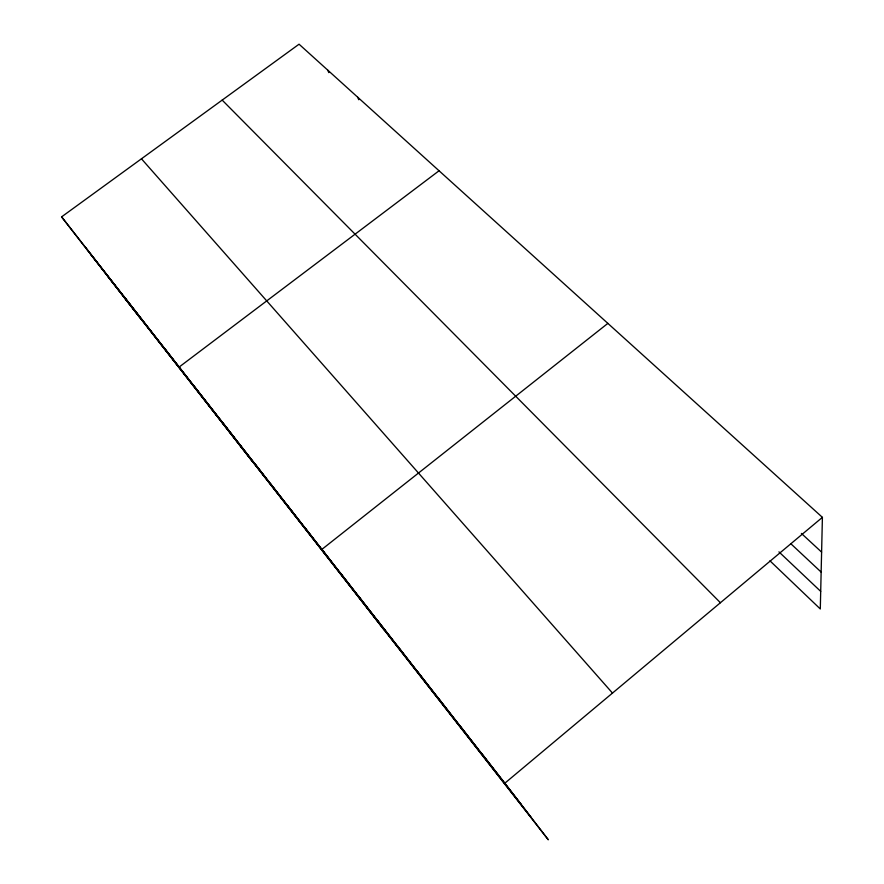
<?xml version="1.0" encoding="UTF-8"?>
<svg xmlns="http://www.w3.org/2000/svg" width="884" height="884" viewBox="0 0 884 884"><rect width="100%" height="100%" fill="white"/><g stroke="black" fill="none" stroke-linecap="round" stroke-linejoin="round"><path stroke-width="1.33" d="M140.037 317.897L61.593 216.867L299.057 44.2L822.407 517.35L820.297 608.966L769.942 560.821M124.511 297.897L548.323 839.8L504.874 783.169L822.407 517.35M607.861 323.378L321.875 549.395L384.109 629.894M179.143 367.048L439.061 170.767M801.39 533.428L821.601 552.102M790.727 543.638L821.148 572.081M778.948 551.881L820.695 591.374M222.171 100.102L720.416 602.733M141.451 158.8L612.49 693.078M61.593 216.867L504.874 783.169M90.643 254.283L521.416 804.727M107.737 276.294L530.886 817.081M270.537 483.802L295.466 516.002M254.316 463.072L279.675 495.825M223.1 423.204L264.272 476.144M193.441 385.302L234.58 438.199M164.789 348.694L251.841 460.818M123.771 296.295L178.458 366.495M85.604 247.531L139.108 316.218M397.303 645.74L418.176 672.812M377.634 620.623L399.214 648.58M358.528 596.203L380.761 624.999M339.942 572.467L362.805 602.048M304.306 526.93L328.262 557.914M287.189 505.073L311.654 536.698M459.879 725.698L478.332 749.687M438.398 698.25L457.713 723.333M417.546 671.608L437.668 697.719M482.034 753.997L499.559 776.804M327.721 70.112L328.815 72.632M357.7 97.218L358.749 99.737"/></g></svg>
